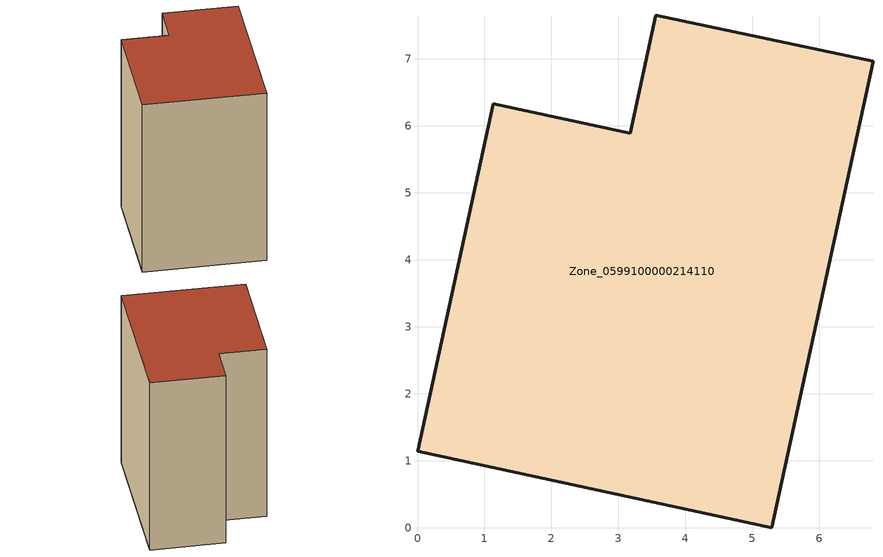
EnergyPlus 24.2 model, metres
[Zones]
Zone_0599100000214110
 floor ground (C_G): 5.29,0 0,1.14 1.13,6.33 3.18,5.89 3.56,7.65 6.8,6.96 z0
 wall outside (C_F): 3.56,7.65 3.18,5.89 1.13,6.33 0,1.14 5.29,0 6.8,6.96 3.56,7.65 z0:8.48
 roof outside (C_R): 5.29,0 6.8,6.96 3.56,7.65 3.18,5.89 1.13,6.33 0,1.14 z8.48
[BUILDING]
Pand.0599100000214110: North Axis=0; Terrain=City; Loads Convergence Tolerance Value=0.04; Temperature Convergence Tolerance Value=0.4; Solar Distribution=FullExterior; Maximum Number of Warmup Days=25; Minimum Number of Warmup Days=1
[Site:Location]
Rotterdam.The.Hague.AP_ZH_NLD Design_Conditions: Latitude=51.96; Longitude=4.45; Time Zone=1; Elevation=-4.5
[SITE:GROUNDTEMPERATURE:BUILDINGSURFACE]
18, 18, 18, 18, 18, 18, 18, 18, 18, 18, 18, 18
[MATERIAL] Thermal Absorptance=0.9; Solar Absorptance=0.7; Visible Absorptance=0.7
Name | Roughness | Thickness | Conductivity | Density | Specific Heat
G.TI.1975-1991 | MediumSmooth | 0.15 | 0.288461 | 540 | 1210
F.TI.1975-1991 | Rough | 0.3 | 0.230769 | 1920 | 840
R.TI.1975-1991 | MediumRough | 0.2 | 0.153846 | 1500 | 1000
[CONSTRUCTION]
C_G: G.TI.1975-1991
C_F: F.TI.1975-1991
C_R: R.TI.1975-1991
[ZONE]
Zone_0599100000214110: Type=1; Multiplier=1; Ceiling Height=Autocalculate; Volume=Autocalculate; Floor Area=autocalculate; Part of Total Floor Area=Yes
[ZONEINFILTRATION:DESIGNFLOWRATE]
Infil_Zone_0599100000214110: Zone or ZoneList or Space or SpaceList=Zone_0599100000214110; Schedule=AlwaysOn; Design Flow Rate Calculation Method=Flow/Area; Flow Rate per Floor Area=0.003; Constant Term Coefficient=1; Temperature Term Coefficient=0; Velocity Term Coefficient=0; Velocity Squared Term Coefficient=0
[HVACTEMPLATE:ZONE:IDEALLOADSAIRSYSTEM]
Zone_0599100000214110: Maximum Heating Supply Air Temperature=50; Minimum Cooling Supply Air Temperature=13; Maximum Heating Supply Air Humidity Ratio=0.0156; Minimum Cooling Supply Air Humidity Ratio=0.0077; Heating Limit=NoLimit; Cooling Limit=NoLimit; Dehumidification Control Type=ConstantSensibleHeatRatio; Cooling Sensible Heat Ratio=0.7; Dehumidification Setpoint=60; Humidification Control Type=None; Humidification Setpoint=30; Outdoor Air Method=None; Outdoor Air Flow Rate per Person=0.00944; Outdoor Air Flow Rate per Zone Floor Area=0; Outdoor Air Flow Rate per Zone=0; Demand Controlled Ventilation Type=None; Outdoor Air Economizer Type=NoEconomizer; Heat Recovery Type=None; Sensible Heat Recovery Effectiveness=0.7; Latent Heat Recovery Effectiveness=0.65
[ZONECONTROL:THERMOSTAT]
ThermostatControl_Zone_0599100000214110: Zone or ZoneList=Zone_0599100000214110; Control Type Schedule=DualSetpointControlType; Control 1=Thermostat_Zone_0599100000214110; Temperature Difference Between Cutout And Setpoint=0
[THERMOSTATSETPOINT:DUALSETPOINT]
Thermostat_Zone_0599100000214110: Heating Setpoint Temperature Schedule=HeatingSetpoint_Zone_0599100000214110; Cooling Setpoint Temperature Schedule=CoolingSetpoint_Zone_0599100000214110
[SCHEDULE:COMPACT]
HeatingSetpoint_Zone_0599100000214110: Through: 12/31, For: AllDays, Until: 24:00, 21
CoolingSetpoint_Zone_0599100000214110: Through: 12/31, For: AllDays, Until: 24:00, 24
DualSetpointControlType: Through: 12/31, For: AllDays, Until: 24:00, 4
AlwaysOn: Through: 12/31, For: AllDays, Until: 24:00, 1
